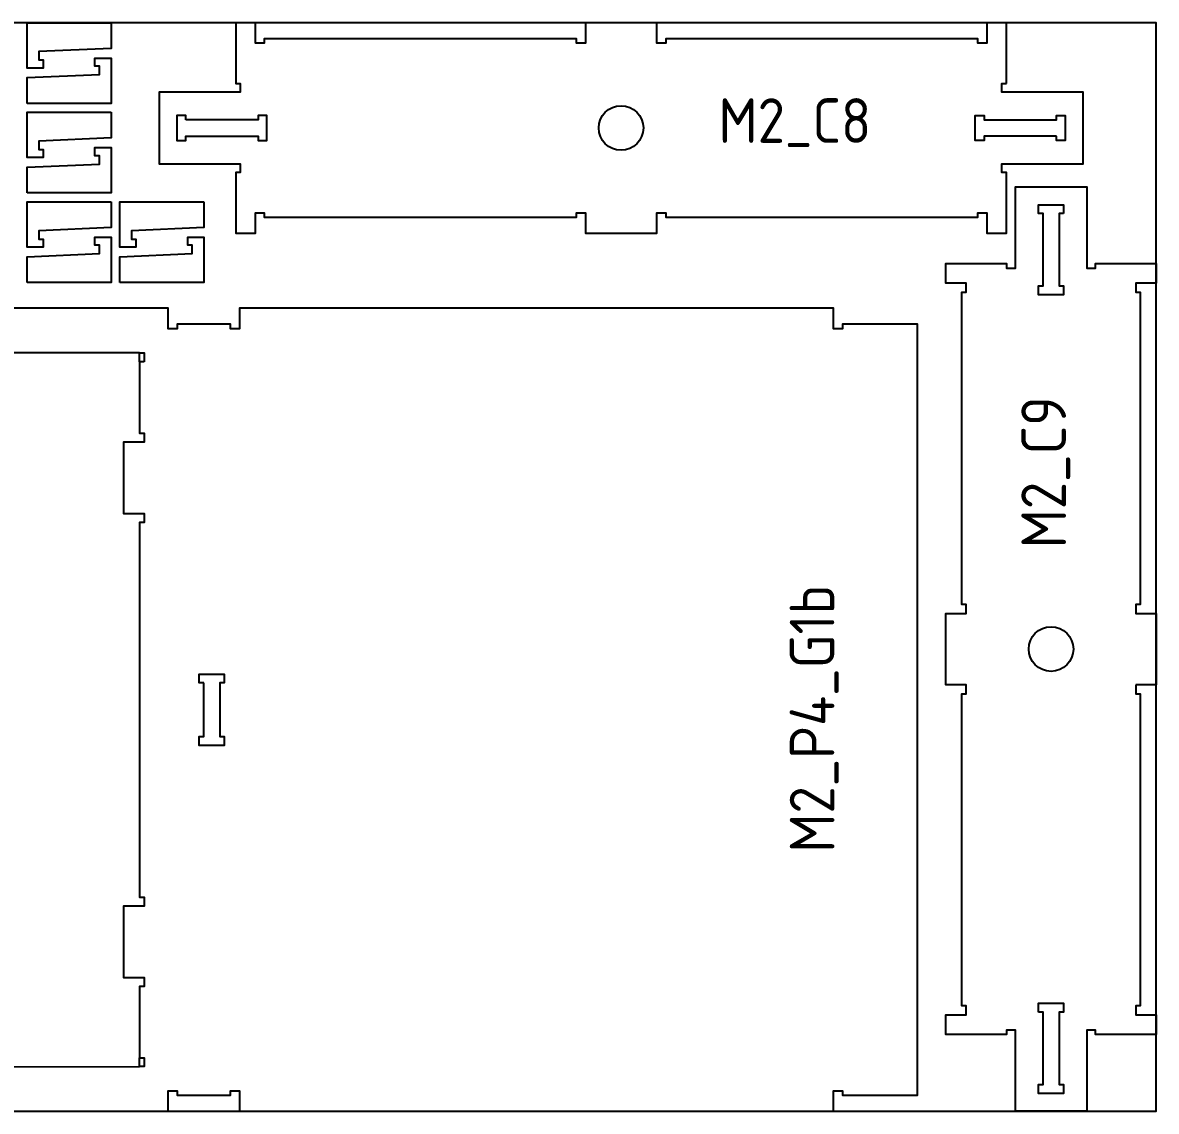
# Model space of a CAD drawing. Header units: millimetres. Extents: x -18174 to 50972, y 6312 to 16778.
# Drawn here: x -6179 to -4908, y 7632 to 8853 of the extents above; entities that cross this region are included whole.
import ezdxf

# ---------------------------------------------------------------- set-up
doc = ezdxf.new("R2010")
doc.units = ezdxf.units.MM
doc.header["$MEASUREMENT"] = 0
for name, color, linetype in [('freeswerk_CODES', 50, 'Continuous'), ('freeswerk_ELEMENTEN', 7, 'Continuous'), ('freeswerk_PLATEN', 3, 'Continuous')]:
    doc.layers.add(name, color=color, linetype=linetype)

msp = doc.modelspace()

# ---------------------------------------------------------------- linework, layer by layer
for centre in [(-5507.7, 8734.5), (-5025.7, 8150.5)]:
    msp.add_circle(centre, 25)
at = {"layer": 'freeswerk_ELEMENTEN'}
for points in [[(-6079.5, 8852.5), (-6079.5, 8823.7), (-6160.5, 8820.1), (-6160.5, 8810.8), (-6155.5, 8810.8), (-6155.5, 8801.7), (-6173.5, 8801.7), (-6173.5, 8852.5)], [(-5075.7, 8784.5), (-5075.7, 8852.5), (-5097.7, 8852.5), (-5097.7, 8829.5), (-5107.7, 8829.5), (-5107.7, 8834.5), (-5457.7, 8834.5), (-5457.7, 8829.5), (-5467.7, 8829.5), (-5467.7, 8852.5), (-5547.7, 8852.5), (-5547.7, 8829.5), (-5557.7, 8829.5), (-5557.7, 8834.5), (-5907.7, 8834.5), (-5907.7, 8829.5), (-5917.7, 8829.5), (-5917.7, 8852.5), (-5939.7, 8852.5), (-5939.7, 8784.5), (-5934.7, 8784.5), (-5934.7, 8774.5), (-6025.7, 8774.5), (-6025.7, 8694.5), (-5934.7, 8694.5), (-5934.7, 8684.5), (-5939.7, 8684.5), (-5939.7, 8616.5), (-5917.7, 8616.5), (-5917.7, 8639.5), (-5907.7, 8639.5), (-5907.7, 8634.5), (-5557.7, 8634.5), (-5557.7, 8639.5), (-5547.7, 8639.5), (-5547.7, 8616.5), (-5467.7, 8616.5), (-5467.7, 8639.5), (-5457.7, 8639.5), (-5457.7, 8634.5), (-5107.7, 8634.5), (-5107.7, 8639.5), (-5097.7, 8639.5), (-5097.7, 8616.5), (-5075.7, 8616.5), (-5075.7, 8684.5), (-5080.7, 8684.5), (-5080.7, 8694.5), (-4989.7, 8694.5), (-4989.7, 8774.5), (-5080.7, 8774.5), (-5080.7, 8784.5)], [(-6173.5, 8762.1), (-6173.5, 8790.9), (-6092.5, 8794.6), (-6092.5, 8803.8), (-6097.5, 8803.8), (-6097.5, 8812.9), (-6079.5, 8812.9), (-6079.5, 8762.1)], [(-6079.5, 8752.1), (-6079.5, 8723.3), (-6160.5, 8719.7), (-6160.5, 8710.4), (-6155.5, 8710.4), (-6155.5, 8701.3), (-6173.5, 8701.3), (-6173.5, 8752.1)], [(-5995.7, 8743.5), (-5995.7, 8748.5), (-6005.7, 8748.5), (-6005.7, 8720.5), (-5995.7, 8720.5), (-5995.7, 8725.5), (-5914.7, 8725.5), (-5914.7, 8720.5), (-5904.7, 8720.5), (-5904.7, 8748.5), (-5914.7, 8748.5), (-5914.7, 8743.5)], [(-5019.7, 8725.5), (-5100.7, 8725.5), (-5100.7, 8720.5), (-5110.7, 8720.5), (-5110.7, 8748.5), (-5100.7, 8748.5), (-5100.7, 8743.5), (-5019.7, 8743.5), (-5019.7, 8748.5), (-5009.7, 8748.5), (-5009.7, 8720.5), (-5019.7, 8720.5)], [(-6173.5, 8661.7), (-6173.5, 8690.5), (-6092.5, 8694.1), (-6092.5, 8703.4), (-6097.5, 8703.4), (-6097.5, 8712.5), (-6079.5, 8712.5), (-6079.5, 8661.7)], [(-4930.7, 8110.5), (-4930.7, 8100.5), (-4925.7, 8100.5), (-4925.7, 7750.5), (-4930.7, 7750.5), (-4930.7, 7740.5), (-4907.7, 7740.5), (-4907.7, 7718.5), (-4975.7, 7718.5), (-4975.7, 7723.5), (-4985.7, 7723.5), (-4985.7, 7632.5), (-5065.7, 7632.5), (-5065.7, 7723.5), (-5075.7, 7723.5), (-5075.7, 7718.5), (-5143.7, 7718.5), (-5143.7, 7740.5), (-5120.7, 7740.5), (-5120.7, 7750.5), (-5125.7, 7750.5), (-5125.7, 8100.5), (-5120.7, 8100.5), (-5120.7, 8110.5), (-5143.7, 8110.5), (-5143.7, 8190.5), (-5120.7, 8190.5), (-5120.7, 8200.5), (-5125.7, 8200.5), (-5125.7, 8550.5), (-5120.7, 8550.5), (-5120.7, 8560.5), (-5143.7, 8560.5), (-5143.7, 8582.5), (-5075.7, 8582.5), (-5075.7, 8577.5), (-5065.7, 8577.5), (-5065.7, 8668.5), (-4985.7, 8668.5), (-4985.7, 8577.5), (-4975.7, 8577.5), (-4975.7, 8582.5), (-4907.7, 8582.5), (-4907.7, 8560.5), (-4930.7, 8560.5), (-4930.7, 8550.5), (-4925.7, 8550.5), (-4925.7, 8200.5), (-4930.7, 8200.5), (-4930.7, 8190.5), (-4907.7, 8190.5), (-4907.7, 8110.5)], [(-6079.5, 8651.7), (-6079.5, 8622.9), (-6160.5, 8619.2), (-6160.5, 8610), (-6155.5, 8610), (-6155.5, 8600.9), (-6173.5, 8600.9), (-6173.5, 8651.7)], [(-5975.5, 8651.7), (-5975.5, 8622.9), (-6056.5, 8619.2), (-6056.5, 8610), (-6051.5, 8610), (-6051.5, 8600.9), (-6069.5, 8600.9), (-6069.5, 8651.7)], [(-5011.7, 8638.5), (-5016.7, 8638.5), (-5016.7, 8557.5), (-5011.7, 8557.5), (-5011.7, 8547.5), (-5039.7, 8547.5), (-5039.7, 8557.5), (-5034.7, 8557.5), (-5034.7, 8638.5), (-5039.7, 8638.5), (-5039.7, 8648.5), (-5011.7, 8648.5)], [(-6173.5, 8561.3), (-6173.5, 8590.1), (-6092.5, 8593.7), (-6092.5, 8603), (-6097.5, 8603), (-6097.5, 8612.1), (-6079.5, 8612.1), (-6079.5, 8561.3)], [(-6069.5, 8561.3), (-6069.5, 8590.1), (-5988.5, 8593.7), (-5988.5, 8603), (-5993.5, 8603), (-5993.5, 8612.1), (-5975.5, 8612.1), (-5975.5, 8561.3)], [(-6042.5, 8472.5), (-6047.5, 8472.5), (-6047.5, 8482.5), (-6042.5, 8482.5)], [(-5975.5, 8112.5), (-5980.5, 8112.5), (-5980.5, 8122.5), (-5952.5, 8122.5), (-5952.5, 8112.5), (-5957.5, 8112.5), (-5957.5, 8052.5), (-5952.5, 8052.5), (-5952.5, 8042.5), (-5980.5, 8042.5), (-5980.5, 8052.5), (-5975.5, 8052.5)], [(-5039.7, 7743.5), (-5039.7, 7753.5), (-5011.7, 7753.5), (-5011.7, 7743.5), (-5016.7, 7743.5), (-5016.7, 7662.5), (-5011.7, 7662.5), (-5011.7, 7652.5), (-5039.7, 7652.5), (-5039.7, 7662.5), (-5034.7, 7662.5), (-5034.7, 7743.5)]]:
    msp.add_lwpolyline(points, close=True, dxfattribs=at)
for points in [[(-6642.5, 7632.4), (-6015.5, 7632.5), (-6015.5, 7655.5), (-6005.5, 7655.5), (-6005.5, 7650.5), (-5945.5, 7650.5), (-5945.5, 7655.5), (-5935.5, 7655.5), (-5935.5, 7632.5), (-5269.5, 7632.5), (-5269.5, 7655.5), (-5259.5, 7655.5), (-5259.5, 7650.5), (-5175.5, 7650.5), (-5175.5, 8514.5), (-5259.5, 8514.5), (-5259.5, 8509.5), (-5269.5, 8509.5), (-5269.5, 8532.5), (-5935.5, 8532.5), (-5935.5, 8509.5), (-5945.5, 8509.5), (-5945.5, 8514.5), (-6005.5, 8514.5), (-6005.5, 8509.5), (-6015.5, 8509.5), (-6015.5, 8532.5), (-6642.5, 8532.4)], [(-6047.5, 8482.5), (-6498.5, 8482.4), (-6498.5, 8472.4), (-6493.5, 8472.4), (-6493.5, 7692.4), (-6498.5, 7692.4), (-6498.5, 7682.4), (-6047.5, 7682.5)], [(-6047.5, 8472.5), (-6047.5, 8392.5), (-6042.5, 8392.5), (-6042.5, 8382.5), (-6065.5, 8382.5), (-6065.5, 8302.5), (-6042.5, 8302.5), (-6042.5, 8292.5), (-6047.5, 8292.5), (-6047.5, 7872.5), (-6042.5, 7872.5), (-6042.5, 7862.5), (-6065.5, 7862.5), (-6065.5, 7782.5), (-6042.5, 7782.5), (-6042.5, 7772.5), (-6047.5, 7772.5), (-6047.5, 7692.5), (-6042.5, 7692.5), (-6042.5, 7682.5), (-6047.5, 7682.5), (-6047.5, 7692.5)]]:
    msp.add_lwpolyline(points, dxfattribs=at)
at = {"layer": 'freeswerk_PLATEN'}
msp.add_lwpolyline([(-7347.7, 7632.5), (-4907.7, 7632.5), (-4907.7, 8852.5), (-7347.7, 8852.5)], close=True, dxfattribs=at)

# ---------------------------------------------------------------- texts
at = {"layer": 'freeswerk_CODES', "insert": (-5398.5, 8767.8), "char_height": 50, "attachment_point": 1}
msp.add_mtext_dynamic_manual_height_columns('{\\Fiso|c0;M2_C8}', width=318.081, gutter_width=1456.3, heights=[0], dxfattribs=at)
at = {"layer": 'freeswerk_CODES', "char_height": 50, "attachment_point": 1, "rotation": 90}
for s, insert in [('{\\Fiso|c0;M2_C9}', (-5059, 8263.4)), ('{\\Fiso|c0;M2_P4_G1b}', (-5318.6, 7922.3))]:
    msp.add_mtext_dynamic_manual_height_columns(s, width=318.081, gutter_width=1456.3, heights=[0], dxfattribs=dict(at, insert=insert))

doc.saveas('drawing.dxf')
